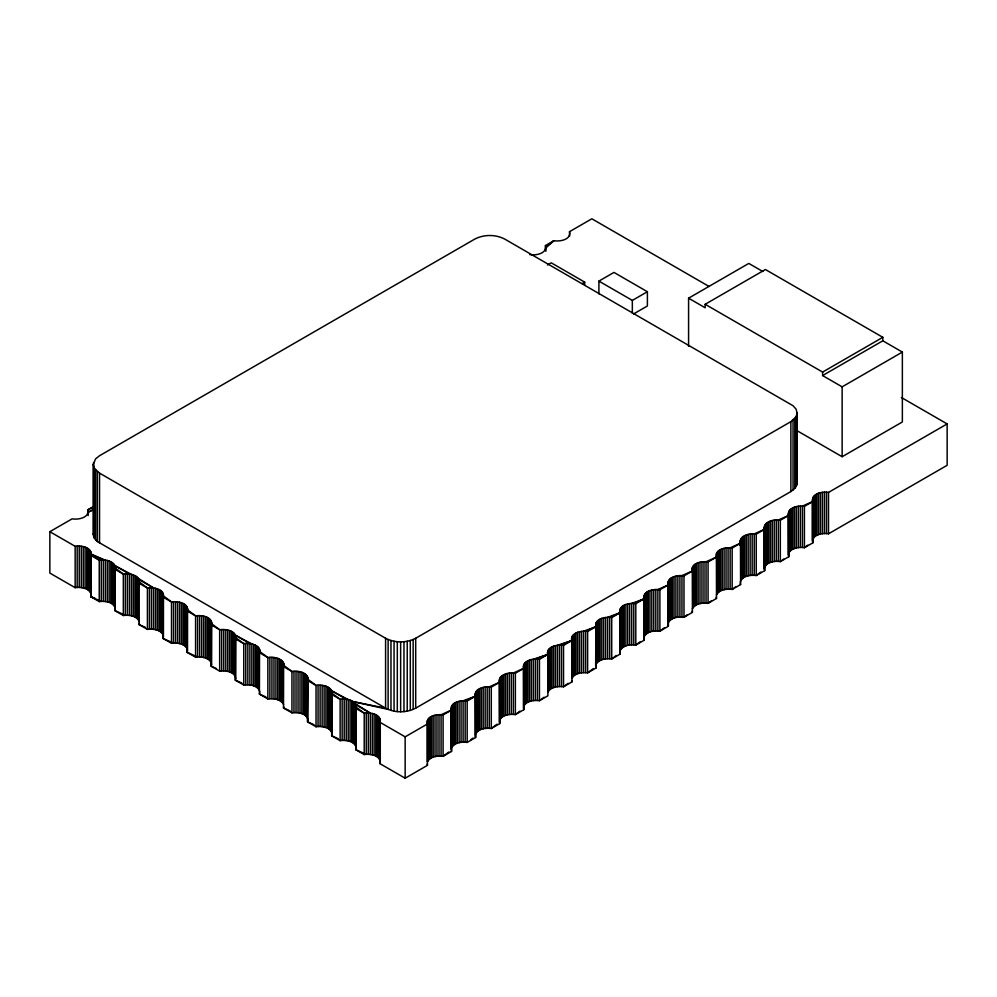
<?xml version="1.0" encoding="UTF-8"?>
<svg xmlns="http://www.w3.org/2000/svg" width="997" height="997" viewBox="0 0 997 997"><rect width="100%" height="100%" fill="white"/><g stroke="black" fill="none" stroke-linecap="round" stroke-linejoin="round"><path stroke-width="1.5" d="M115.291 571.493C117.733 563.018 107.938 559.242 101.258 560.002L101.258 601.378L90.789 596.717L90.789 555.341C92.671 547.303 80.994 545.197 75.149 546.306L49.85 531.7L49.85 573.076L75.149 587.682C80.994 586.572 92.671 588.679 90.789 596.717L99.239 601.59C104.934 600.855 113.459 601.777 115.291 608.27M139.094 621.006C136.153 615.573 128.862 614.813 123.329 615.498L114.879 610.625L115.291 566.894M259.831 691.719C257.986 685.213 249.474 684.303 243.767 685.039L235.329 680.166C237.211 672.128 225.521 670.009 219.676 671.131L211.239 666.258C213.121 658.219 201.444 656.101 195.586 657.222L187.149 652.35C189.031 644.311 177.354 642.193 171.509 643.314L163.059 638.441C164.941 630.403 153.264 628.284 147.419 629.406L138.969 624.533L138.969 583.158C140.851 575.119 129.174 573.013 123.329 574.122L114.879 569.25M187.523 651.178L187.561 608.619C186.078 602.774 178.7 601.54 173.528 601.727L173.528 643.102L163.059 638.441L163.059 597.066C164.941 589.028 153.264 586.909 147.419 588.031L138.969 583.158M211.613 665.086L211.651 622.527C209.806 616.021 201.294 615.112 195.586 615.847L187.149 610.974L187.561 608.619M235.691 678.994L235.741 636.435C233.896 629.93 225.384 629.02 219.676 629.755L211.239 624.882L211.651 622.527M259.831 653.409C261.264 644.81 250.16 642.504 243.767 643.663L235.329 638.79L235.741 636.435M283.921 667.317C285.354 658.718 274.25 656.412 267.857 657.571L259.419 652.699L259.831 650.343M740.185 582.198C742.03 575.693 750.542 574.783 756.237 575.518L764.687 570.645C762.805 562.607 774.482 560.488 780.327 561.61L788.777 556.737C786.895 548.699 798.572 546.58 804.417 547.702L812.867 542.829C810.985 534.791 822.662 532.672 828.507 533.794L947.15 465.3L947.15 423.924L828.507 492.418C822.662 491.297 810.985 493.415 812.867 501.454L804.417 506.326C798.572 505.205 786.895 507.323 788.777 515.362L780.327 520.235C774.482 519.113 762.805 521.232 764.687 529.27L756.237 534.143C750.392 533.021 738.715 535.14 740.597 543.178L732.159 548.051C726.302 546.929 714.625 549.035 716.507 557.086L708.069 561.959C702.212 560.837 690.535 562.944 692.417 570.994L683.979 575.867C678.134 574.746 666.445 576.852 668.326 584.89L659.889 589.775C654.044 588.654 642.355 590.76 644.236 598.798L635.799 603.683C629.954 602.562 618.277 604.668 620.159 612.706L611.709 617.579C605.864 616.47 594.187 618.576 596.069 626.615L587.619 631.487C581.774 630.378 570.097 632.484 571.979 640.523L563.529 645.395C557.684 644.286 546.007 646.392 547.889 654.431L539.439 659.304C533.594 658.194 521.917 660.301 523.799 668.339L515.362 673.212C509.504 672.103 497.827 674.209 499.709 682.247L491.272 687.12C485.427 686.011 473.737 688.117 475.619 696.155L467.182 701.028C461.337 699.919 449.647 702.025 451.529 710.063L443.092 714.936C437.247 713.815 425.557 715.933 427.439 723.972L427.439 765.347L405.156 778.208L379.857 763.602C381.739 755.564 370.061 753.458 364.217 754.579L355.767 749.694C357.649 741.656 345.971 739.55 340.127 740.671L331.677 735.798C333.559 727.748 321.881 725.642 316.037 726.763L307.587 721.89L307.998 678.159C306.166 671.654 297.654 670.744 291.947 671.48L283.509 666.607L283.921 664.251M332.051 734.627L332.088 692.068C330.256 685.562 321.732 684.652 316.037 685.388L307.587 680.515L307.998 678.159M307.961 720.719C307.737 713.291 297.729 711.995 291.947 712.855L283.509 707.982L283.622 663.067M356.178 747.351L356.178 705.976C354.346 699.47 345.822 698.561 340.127 699.296L331.677 694.423L332.088 692.068M356.178 705.976L356.141 748.535M380.231 762.443L380.231 721.068C379.994 713.64 369.999 712.344 364.217 713.204L355.767 708.319L356.141 707.16L364.217 713.204L364.217 754.579M93.294 464.428L95.612 458.844L99.538 455.729L474.709 239.13C483.919 234.295 495.621 234.295 504.818 239.13L793.051 405.742L796.067 409.169L797.114 412.97L796.852 484.779L794.796 488.43L790.87 491.546L415.699 708.157C406.489 712.98 394.787 712.98 385.59 708.157L97.357 541.533L94.341 538.106L93.294 534.317L93.294 464.428L94.341 468.229L99.538 473.114L385.59 638.267C394.787 643.09 406.489 643.09 415.699 638.267L790.87 421.656L796.067 416.771L797.114 412.97M93.294 534.317L94.341 530.516M708.929 286.388L591.844 218.792L569.561 231.653C571.443 239.691 559.753 241.81 553.908 240.688L545.471 245.561C547.353 253.599 535.663 255.718 529.818 254.596M451.118 749.083L451.404 706.537M475.494 692.628L475.619 737.531L467.182 742.404C461.648 741.718 454.345 742.478 451.404 747.912M499.584 678.72L499.709 723.623L491.272 728.495C485.738 727.81 478.435 728.57 475.494 734.004M523.674 664.812L523.799 709.714L515.362 714.587C509.816 713.902 502.525 714.662 499.584 720.096M595.658 665.635L595.944 623.088M620.034 609.179L620.159 654.082L611.709 658.955C606.176 658.269 598.885 659.029 595.944 664.463M644.124 595.271L644.236 640.174L635.799 645.059C630.266 644.361 622.975 645.121 620.034 650.555M668.202 581.363L668.326 626.266L659.889 631.151C654.356 630.453 647.053 631.213 644.124 636.647M115.253 609.454L114.879 610.625L125.348 615.286L125.348 573.911M139.343 623.362L138.969 624.533L145.512 627.449M259.781 692.903L259.419 694.074L267.857 698.947C273.39 698.249 280.68 699.022 283.622 704.443M283.871 706.811L283.509 707.982L290.04 710.886M380.231 721.068L379.857 722.227L405.156 736.833L427.439 723.972M441.073 756.1L441.073 714.724L451.529 710.063L451.529 751.439L443.092 756.312C437.558 755.626 430.268 756.387 427.327 761.82L427.327 720.445M523.674 706.188C526.615 700.754 533.906 699.994 539.439 700.679L547.889 695.806L547.889 654.431L533.333 659.241L533.333 700.617M547.764 692.279C550.705 686.846 557.996 686.086 563.529 686.771L571.979 681.898L571.979 640.523L557.423 645.333L557.423 686.709M583.544 672.626L583.544 631.251L596.069 626.615L596.069 667.99L587.619 672.863C582.086 672.177 574.795 672.938 571.854 678.371L571.854 636.996M668.202 622.739C671.143 617.305 678.446 616.545 683.979 617.243L692.417 612.37L692.292 567.455M692.292 608.831C695.233 603.409 702.524 602.637 708.069 603.335L716.507 598.462L716.382 553.547M716.382 594.922C719.323 589.501 726.614 588.729 732.159 589.426L740.597 584.554L740.472 539.639M545.882 247.917L553.908 240.688L545.833 246.733L545.833 251.331M448.862 752L443.092 756.312L443.092 714.936M470.634 739.811L472.939 738.092M497.029 724.183L491.272 728.495L491.272 687.12M519.973 711.135L515.362 714.587L515.362 673.212M544.063 697.227L539.439 700.679L539.439 659.304M568.14 683.319L563.529 686.771L563.529 645.395M593.389 668.551L587.619 672.863L587.619 631.487M616.32 655.503L611.709 658.955L611.709 617.579M640.41 641.594L635.799 645.059L635.799 603.683M664.501 627.699L659.889 631.151L659.889 589.775M687.432 614.651L683.979 617.243L683.979 575.867M711.522 600.742L708.069 603.335L708.069 561.959M735.612 586.834L732.159 589.426L732.159 548.051M760.861 572.066L756.237 575.518L756.237 534.143M783.792 559.018L780.327 561.61L780.327 520.235M807.882 545.11L804.417 547.702L804.417 506.326M49.85 531.7L72.133 518.839C77.99 519.948 89.668 517.842 87.786 509.803L93.818 506.326M547.49 265.003L551.254 262.822L584.678 282.126L584.678 284.98M582.173 283.572L584.678 282.126M598.91 293.941L598.91 281.117L613.965 272.418L647.389 291.722L647.389 305.979L633.594 313.943M598.91 281.117L632.335 300.409L647.389 291.722M688.578 346.333L688.578 298.19L748.797 263.42L762.842 271.52M705.166 304.284L765.397 269.514L882.819 337.322L882.819 340.8L822.6 375.557L822.6 372.08L705.166 304.284L705.166 307.761L688.578 298.19M822.6 372.08L882.819 337.322M822.6 375.557L842.141 386.848L902.36 352.078L902.36 421.968L842.141 456.726L797.687 431.065M94.628 508.906L88.197 512.159L93.568 509.654M94.329 506.887L87.786 509.803L87.786 514.402M812.867 501.454L802.398 506.115L802.398 547.49M788.777 515.362L778.308 520.023L778.308 561.398M764.687 529.27L754.218 533.931L754.218 575.306M740.597 543.178L730.128 547.839L730.128 589.215M716.507 557.086L706.038 561.747L706.038 603.123M692.417 570.994L681.948 575.655L681.948 617.018M644.236 640.174L644.236 598.798L633.78 603.459L633.78 644.835M620.159 654.082L620.159 612.706L609.69 617.367L609.69 658.743M596.069 626.615L585.6 631.275L585.6 672.651M475.619 737.531L475.619 696.155L465.163 700.816L465.163 742.192M644.236 598.798L631.724 603.434L631.724 644.81M620.159 612.706L607.634 617.342L607.634 658.718M475.619 696.155L463.107 700.791L463.107 742.167M101.258 560.002L99.239 560.214L90.789 555.341M173.528 601.727L171.509 601.939L163.059 597.066M353.162 743.014L353.162 701.639L385.59 708.157L385.59 638.267M353.162 701.639L388.12 709.403L388.12 639.526M90.789 596.717L94.964 598.262M99.239 601.59L99.239 560.214L91.163 554.17L105.346 560.152L105.346 601.527M216.474 668.588L211.239 666.258L211.364 621.355M241.872 683.07L235.329 680.166L235.454 635.263L251.842 643.95L251.842 685.313M265.95 696.978L259.419 694.074L259.544 649.172M314.13 724.794L307.587 721.89L307.712 676.975M338.22 738.702L331.677 735.798L331.802 690.884L348.202 699.57L348.202 740.945M364.927 753.782L355.767 749.694L355.892 704.792L370.323 713.129L370.323 754.505M91.163 554.17L103.314 559.978L103.314 601.353M115.004 607.098L115.004 565.723L131.405 574.409L131.405 615.785M882.819 340.8L902.36 352.078M901.388 397.504L947.15 423.924M115.004 565.723L129.436 574.048L129.436 615.423M153.526 629.331L153.526 587.956L139.094 579.631L139.094 584.23M235.454 635.263L249.886 643.588L249.886 684.964M331.802 690.884L346.233 699.221L346.233 740.597M370.323 713.129L355.281 703.658L355.281 745.033M153.526 587.956L138.483 578.497L138.483 619.872M332.051 693.251L340.127 699.296L340.127 740.671M307.961 679.343L316.037 685.388L316.037 726.763M283.871 665.435L291.947 671.48L291.947 712.855M259.781 651.527L267.857 657.571L267.857 698.947M235.691 637.619L243.767 643.663L243.767 685.039M211.613 623.711L219.676 629.755L219.676 671.131M187.523 609.803L195.586 615.847L195.586 657.222M163.433 595.894L171.509 601.939L171.509 643.314M139.343 581.986L147.419 588.031L147.419 629.406M115.253 568.078L123.329 574.122L123.329 615.498M740.223 583.382L740.597 584.554M716.133 597.29L716.507 598.462M692.043 611.198L692.417 612.37M595.695 666.831L596.069 667.99M571.605 680.739L571.979 681.898M451.529 751.439L451.167 708.892M427.077 764.176L427.439 765.347M842.141 386.848L842.141 456.726M828.507 492.418L828.507 533.794M826.488 492.206L826.488 533.582M824.432 492.182L824.432 533.557M822.4 492.344L822.4 533.719M820.431 492.705L820.431 534.08M818.587 493.228L818.587 534.604M816.929 493.926L816.929 535.302M815.471 494.761L815.471 536.137M814.275 495.733L814.275 537.096M813.353 496.793L813.353 538.168M812.742 497.927L812.867 542.829M812.493 500.282L812.493 541.658M812.455 499.098L812.455 540.474M800.342 506.09L800.342 547.465M798.31 506.252L798.31 547.627M796.852 414.889L796.852 484.779M796.341 506.613L796.341 547.989M796.067 416.771L796.067 486.648M794.796 418.553L794.796 488.43M794.509 507.137L794.509 548.512M793.051 420.198L793.051 490.075M792.839 507.834L792.839 549.21M791.381 508.669L791.381 550.045M790.87 421.656L790.87 491.546M790.185 509.629L790.185 551.005M789.263 510.701L789.263 552.076M788.652 511.835L788.777 556.737M788.403 514.19L788.403 555.566M788.365 513.006L788.365 554.382M776.252 519.998L776.252 561.373M774.22 520.16L774.22 561.535M772.251 520.521L772.251 561.897M770.419 521.045L770.419 562.42M768.749 521.743L768.749 563.118M767.291 522.578L767.291 563.953M766.095 523.537L766.095 564.913M765.173 524.609L765.173 565.984M764.562 525.743L764.687 570.645M764.313 528.098L764.313 569.474M764.275 526.915L764.275 568.29M752.162 533.906L752.162 575.281M750.13 534.068L750.13 575.443M748.161 534.417L748.161 575.792M746.329 534.953L746.329 576.328M744.659 535.651L744.659 577.026M743.201 536.486L743.201 577.861M742.005 537.445L742.005 578.821M741.083 538.517L741.083 579.893M740.223 542.007L740.223 545.072M740.185 540.823L740.185 545.421M728.072 547.814L728.072 589.19M726.04 547.976L726.04 589.352M724.084 548.325L724.084 589.701M722.239 548.861L722.239 590.236M720.569 549.559L720.569 590.934M719.111 550.394L719.111 591.769M717.915 551.353L717.915 592.729M716.993 552.413L716.993 593.788M703.982 561.722L703.982 603.098M701.95 561.884L701.95 603.26M699.994 562.233L699.994 603.609M698.149 562.769L698.149 604.145M696.479 563.467L696.479 604.843M695.034 564.302L695.034 605.678M693.825 565.262L693.825 606.637M692.903 566.321L692.903 607.696M692.005 568.639L692.005 571.705M679.904 575.63L679.904 617.006M677.86 575.792L677.86 617.168M675.904 576.141L675.904 617.517M674.059 576.677L674.059 618.053M672.389 577.375L672.389 618.738M670.944 578.21L670.944 619.586M669.735 579.17L669.735 620.545M668.825 580.229L668.825 621.605M668.326 626.266L668.326 584.89L657.87 589.551L657.87 630.927M667.915 582.547L667.965 625.107M655.814 589.539L655.814 630.902M653.77 589.701L653.77 631.076M651.814 590.05L651.814 631.425M649.969 590.585L649.969 631.961M648.299 591.271L648.299 632.646M646.854 592.118L646.854 633.494M645.645 593.078L645.645 634.453M644.735 594.137L644.735 635.513M643.825 596.455L643.875 639.015M632.335 300.409L632.335 313.245M629.68 603.609L629.68 644.984M627.724 603.958L627.724 645.333M625.879 604.494L625.879 645.869M624.222 605.179L624.222 646.554M622.764 606.026L622.764 647.402M621.555 606.986L621.555 648.362M620.645 608.045L620.645 649.421M619.735 610.351L619.785 652.923M605.603 617.517L605.603 658.892M603.634 617.866L603.634 659.241M601.789 618.402L601.789 659.777M600.132 619.087L600.132 660.463M598.674 619.935L598.674 661.31M597.477 620.894L597.477 662.27M596.555 621.954L596.555 663.329M581.513 631.425L581.513 672.801M579.544 631.774L579.544 673.149M577.712 632.31L577.712 673.685M576.042 632.995L576.042 674.371M574.584 633.843L574.584 675.218M573.387 634.802L573.387 676.178M572.465 635.862L572.465 677.237M571.568 638.167L571.568 641.233M569.561 231.653L569.561 236.252M561.51 686.559L561.51 645.184L571.979 640.523L559.454 645.159L559.454 686.534M555.454 645.682L555.454 687.058M553.622 646.218L553.622 687.594M551.952 646.903L551.952 688.279M550.494 647.751L550.494 689.126M549.297 648.711L549.297 690.086M548.375 649.77L548.375 691.145M547.764 650.904L547.764 653.97M547.478 652.075L547.478 655.141M545.471 245.561L545.471 250.16M537.42 700.467L537.42 659.092L547.889 654.431L535.364 659.067L535.364 700.442M531.364 659.59L531.364 700.966M529.532 660.126L529.532 701.489M527.862 660.812L527.862 702.187M526.404 661.659L526.404 703.022M525.207 662.619L525.207 703.994M524.285 663.678L524.285 705.053M523.799 709.714L523.799 668.339L513.33 673L513.33 714.375M523.388 665.984L523.425 708.543M511.274 672.975L511.274 714.351M509.243 673.149L509.243 714.525M507.286 673.498L507.286 714.874M505.442 674.022L505.442 715.397M503.772 674.72L503.772 716.095M502.314 675.555L502.314 716.93M501.117 676.527L501.117 717.902M500.195 677.586L500.195 718.962M499.709 723.623L499.709 682.247L489.24 686.908L489.24 728.284M499.298 679.892L499.335 722.451M487.184 686.883L487.184 728.259M485.153 687.045L485.153 728.421M483.196 687.407L483.196 728.782M481.352 687.93L481.352 729.306M479.682 688.628L479.682 730.003M478.236 689.463L478.236 730.838M477.027 690.435L477.027 731.81M476.105 691.494L476.105 732.87M475.208 693.8L475.245 736.359M467.182 701.028L467.182 742.404M461.063 700.953L461.063 742.329M459.106 701.315L459.106 742.69M457.262 701.838L457.262 743.214M455.592 702.536L455.592 743.912M454.146 703.371L454.146 744.747M452.937 704.343L452.937 745.719M452.027 705.402L452.027 746.778M439.016 714.699L439.016 756.075M436.973 714.861L436.973 756.237M435.016 715.223L435.016 756.598M433.172 715.746L433.172 757.122M431.502 716.444L431.502 757.82M430.056 717.279L430.056 758.655M428.847 718.251L428.847 759.627M427.937 719.311L427.937 760.686M415.699 638.267L415.699 708.157M413.157 639.526L413.157 709.403M410.303 640.523L410.303 710.412M407.225 641.27L407.225 711.148M405.156 736.833L405.156 778.208M403.972 641.719L403.972 711.609M400.644 641.869L400.644 711.758M397.305 641.719L397.305 711.609M394.064 641.27L394.064 711.148M390.974 640.523L390.974 710.412M380.268 719.884L380.268 761.247M379.982 718.7L379.857 763.602M379.371 717.566L379.371 758.941M378.449 716.507L378.449 757.882M377.252 715.547L377.252 756.922M375.794 714.699L375.794 756.075M374.124 714.014L374.124 755.39M372.292 713.478L372.292 754.854M368.292 712.967L368.292 754.33M366.235 712.98L366.235 754.355M354.359 702.598L354.359 743.974M351.704 700.804L351.704 742.167M350.034 700.106L350.034 741.481M344.202 699.059L344.202 740.435M342.145 699.071L342.145 740.447M331.191 689.75L331.191 731.125M330.269 688.69L330.269 730.066M329.072 687.731L329.072 729.106M327.614 686.896L327.614 728.271M325.944 686.198L325.944 727.573M324.112 685.662L324.112 727.037M322.143 685.313L322.143 726.688M320.112 685.151L320.112 726.526M318.055 685.176L318.055 726.551M307.101 675.841L307.101 717.217M306.191 674.782L306.191 716.158M304.982 673.822L304.982 715.198M303.524 672.987L303.524 714.363M301.867 672.29L301.867 713.665M300.022 671.754L300.022 713.129M298.053 671.405L298.053 712.78M296.022 671.243L296.022 712.618M293.965 671.268L293.965 712.643M283.011 661.946L283.011 703.309M282.101 660.874L282.101 702.249M280.892 659.914L280.892 701.29M279.447 659.079L279.447 700.455M277.777 658.381L277.777 699.757M275.932 657.846L275.932 699.221M273.976 657.497L273.976 698.872M271.932 657.335L271.932 698.71M269.875 657.359L269.875 698.735M258.921 648.038L258.921 689.413M258.011 646.966L258.011 688.341M256.802 646.006L256.802 687.382M255.357 645.171L255.357 686.547M253.687 644.473L253.687 685.849M247.842 643.426L247.842 684.802M245.785 643.451L245.785 684.827M234.843 634.129L234.843 675.505M233.921 633.058L233.921 674.433M232.712 632.098L232.712 673.474M231.267 631.263L231.267 672.639M229.597 630.565L229.597 671.941M227.752 630.042L227.752 671.417M225.796 629.68L225.796 671.056M223.764 629.518L223.764 670.894M221.708 629.543L221.708 670.919M210.753 620.221L210.753 661.597M209.831 619.149L209.831 660.525M208.635 618.19L208.635 659.565M207.177 617.355L207.177 658.73M205.507 616.657L205.507 658.032M203.662 616.134L203.662 657.509M201.706 615.772L201.706 657.148M199.674 615.61L199.674 656.986M197.618 615.635L197.618 657.011L187.149 652.35L187.274 607.447M186.663 606.313L186.663 647.689M185.741 605.254L185.741 646.629M184.545 604.282L184.545 645.657M183.087 603.447L183.087 644.822M181.417 602.749L181.417 644.124M179.585 602.225L179.585 643.601M177.616 601.864L177.616 643.239M175.584 601.702L175.584 643.077M163.471 594.711L163.433 637.27M163.184 593.539L163.184 634.915M162.573 592.405L162.573 633.78M161.651 591.346L161.651 632.721M160.455 590.374L160.455 631.749M158.997 589.539L158.997 630.914M157.327 588.841L157.327 630.216M155.495 588.317L155.495 629.693M151.494 587.794L151.494 629.169M149.438 587.819L149.438 629.194M139.381 580.802L139.381 585.401M137.561 577.437L137.561 618.813M136.365 576.465L136.365 617.841M134.907 575.63L134.907 617.006M133.237 574.933L133.237 616.308M127.404 573.886L127.404 615.261M114.393 564.589L114.393 605.964M113.471 563.529L113.471 604.905M112.275 562.557L112.275 603.933M110.817 561.722L110.817 603.098M109.147 561.024L109.147 602.4M107.315 560.501L107.315 601.876M99.538 473.114L99.538 543.004M97.357 471.656L97.357 541.533M95.612 470.011L95.612 539.888M94.341 468.229L94.341 538.106M93.556 462.508L93.556 536.236M91.201 552.986L91.163 595.545M90.914 551.815L90.914 593.19M90.303 550.68L90.303 592.056M89.394 549.621L89.394 590.997M88.16 510.975L88.16 515.574M88.185 548.649L88.185 590.025M86.727 547.814L86.727 589.19M85.069 547.116L85.069 588.492M83.225 546.593L83.225 587.968M81.268 546.244L81.268 587.619M79.224 546.069L79.224 587.445M77.168 546.094L77.168 587.47M75.149 546.306L75.149 587.682"/></g></svg>
